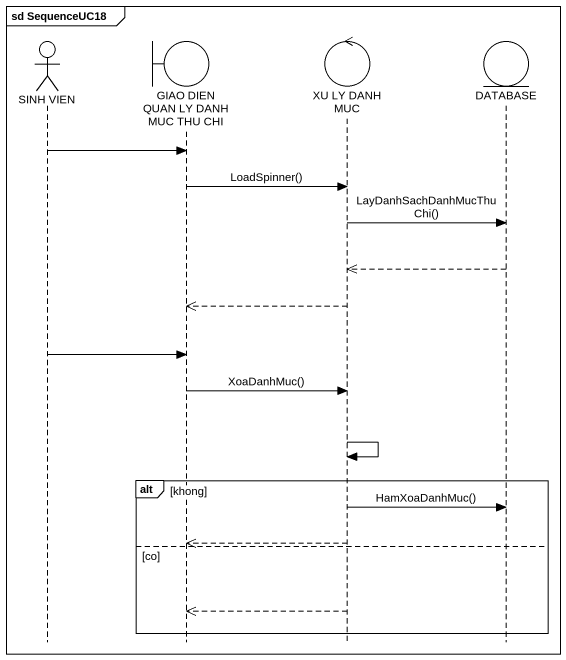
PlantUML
@startuml
mainframe sd SequenceUC18
hide footbox
actor "SINH VIEN" as SINH_VIEN
boundary "GIAO DIEN QUAN LY DANH MUC THU CHI" as GIAO_DIEN_QUAN_LY_DANH_MUC
control "XU LY DANH MUC" as XU_LY_DANH_MUC
entity "DATABASE" as DATABASE_

SINH_VIEN -> GIAO_DIEN_QUAN_LY_DANH_MUC
GIAO_DIEN_QUAN_LY_DANH_MUC -> XU_LY_DANH_MUC : LoadSpinner()
XU_LY_DANH_MUC -> DATABASE_ : LayDanhSachDanhMucThuChi()
DATABASE_ -->> XU_LY_DANH_MUC
XU_LY_DANH_MUC -->> GIAO_DIEN_QUAN_LY_DANH_MUC
SINH_VIEN -> GIAO_DIEN_QUAN_LY_DANH_MUC
GIAO_DIEN_QUAN_LY_DANH_MUC -> XU_LY_DANH_MUC : XoaDanhMuc()
XU_LY_DANH_MUC -> XU_LY_DANH_MUC
alt khong
  XU_LY_DANH_MUC -> DATABASE_ : HamXoaDanhMuc()
  XU_LY_DANH_MUC -->> GIAO_DIEN_QUAN_LY_DANH_MUC
else co
  XU_LY_DANH_MUC -->> GIAO_DIEN_QUAN_LY_DANH_MUC
end
@enduml
